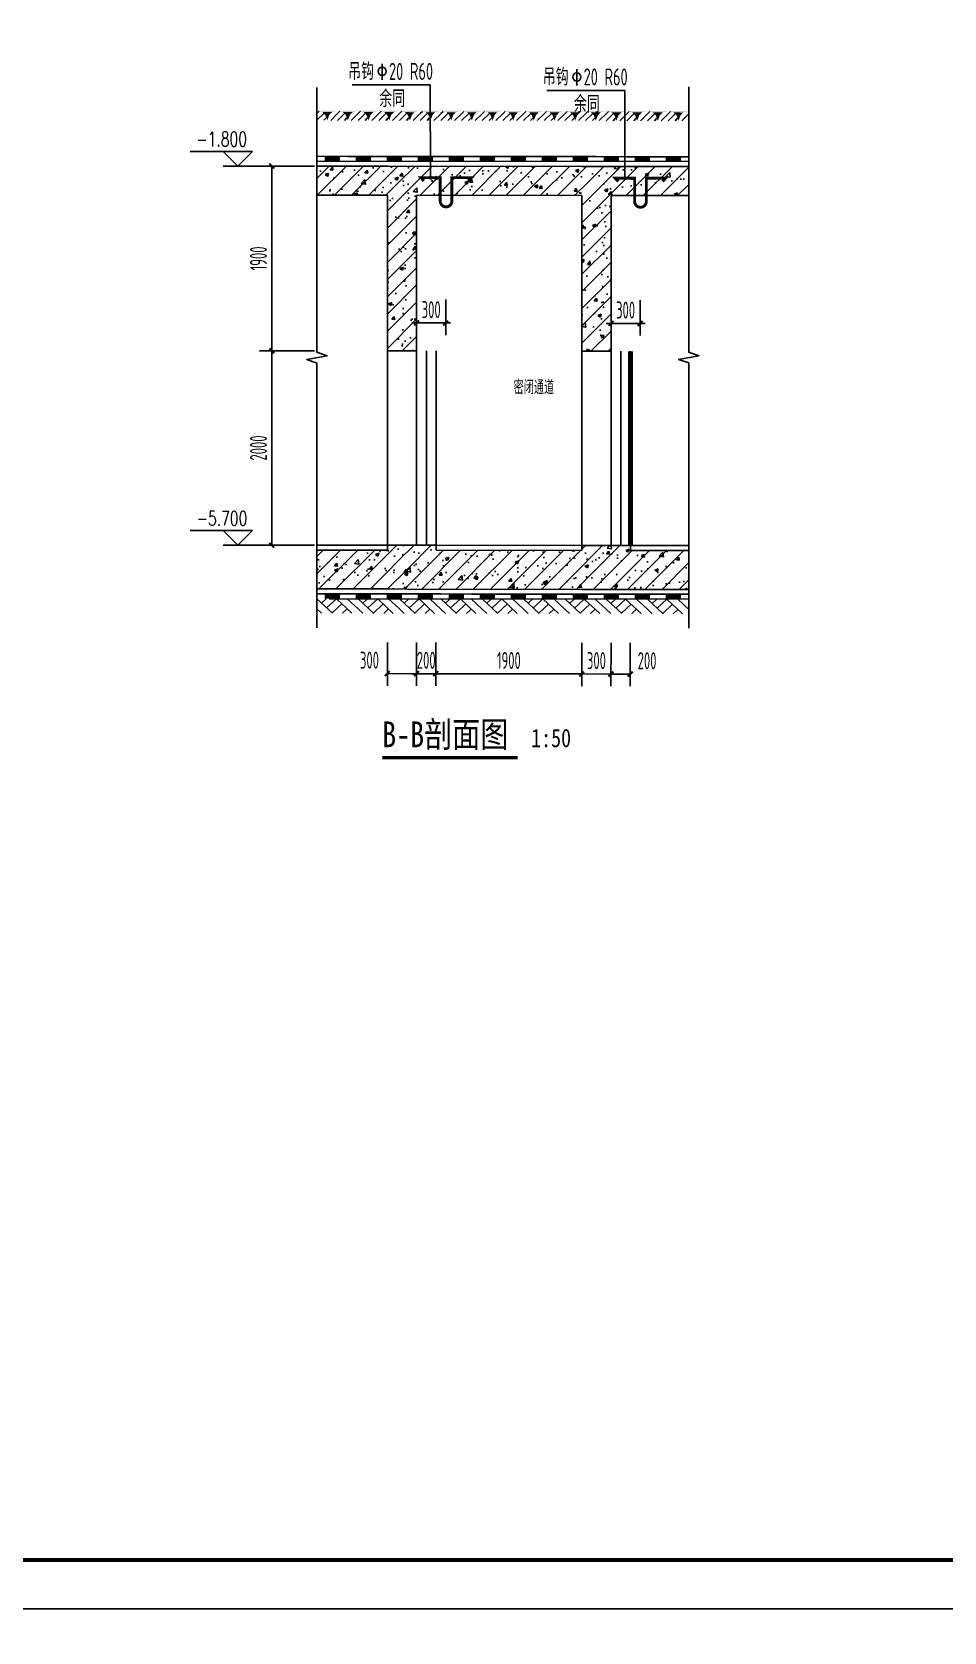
# Model space of a CAD drawing. Extents: x -473190 to 2138458, y -81875 to 2633646.
# Drawn here: x 1283801 to 1293184, y -22715 to -6258 of the extents above; entities that cross this region are included whole.
import ezdxf

# ---------------------------------------------------------------- set-up
doc = ezdxf.new("R2010")
doc.units = 0
doc.header["$LTSCALE"] = 1000
for name, color, linetype in [('$0$填充', 8, 'Continuous'), ('A_PLAN_DETAIL_zx', 41, 'Continuous'), ('DIM_ELEV', 3, 'Continuous'), ('DIM_LEAD', 3, 'Continuous'), ('DIM_SYMB', 3, 'Continuous'), ('ECA_TK', 7, 'Continuous'), ('PUB_DIM', 3, 'Continuous'), ('PUB_HATCH', 8, 'Continuous'), ('PUB_TEXT', 7, 'Continuous'), ('RF-M', 4, 'Continuous'), ('RF-QT', 30, 'Continuous'), ('SURFACE', 6, 'Continuous'), ('tk', 7, 'Continuous'), ('可见线', 7, 'Continuous')]:
    doc.layers.add(name, color=color, linetype=linetype)
doc.layers.add('RF-WZ', color=110, linetype='Continuous', lineweight=0)
doc.styles.add('_TCH_DIM', font='SIMPLEX', dxfattribs={"bigfont": 'GBCBIG'})
doc.styles.add('_TCH_DIM_T3', font='tssdeng.shx', dxfattribs={"width": 0.564706, "bigfont": '@@@tssdchn.shx'})
doc.styles.add('KING-1', font='GBENOR', dxfattribs={"bigfont": 'GBCBIG'})
doc.styles.add('TYDG_01', font='', dxfattribs={"width": 0.8})
doc.styles.add('TYDG_02', font='TSSDENG', dxfattribs={"width": 0.8, "bigfont": 'TSSDCHN'})
doc.styles.get('TYDG_01').set_extended_font_data('SimSun')
doc.dimstyles.new('_TCH_ARCH&&50', dxfattribs={"dimtxt": 175, "dimasz": 50, "dimexe": 125, "dimexo": 150, "dimgap": 50, "dimtad": 1, "dimdec": 0, "dimzin": 0, "dimdsep": 46, "dimtxsty": '_TCH_DIM_T3', "dimblk": 'ARCHTICK', "dimcen": 0.09, "dimclrt": 7, "dimazin": 2, "dimtfac": 1, "dimtdec": 0, "dimtix": 1, "dimtmove": 2, "dimatfit": 3, "dimfxl": 0, "dimtolj": 1, "dimtzin": 0, "dimarcsym": 0})
pattern_1 = [(45, (-477544.96, -71625.69), (-88.388348, 88.388348), []), (50, (-477544.96, -71625.7), (358.63009, -31.376067), [37.5, -412.5]), (355, (-477544.96, -71625.7), (-69.37567, 376.09607), [30, -330]), (100.4514, (-477515.08, -71628.3), (289.25469, 344.71977), [31.870095, -350.571056]), (46.1842, (-477544.96, -71525.7), (533.62052, -82.75951), [56.25, -618.75]), (96.6356, (-477500.5, -71532.6), (467.33135, 487.05894), [47.80514, -525.8565]), (351.1842, (-477544.96, -71525.7), (467.33097, 487.0593), [45, -495]), (21, (-477494.96, -71550.7), (298.453526, -201.309445), [37.5, -412.5]), (326, (-477494.96, -71550.7), (121.657666, 362.57502), [30, -330]), (71.4514, (-477470.1, -71567.47), (420.111314, 161.26525), [31.870095, -350.571056]), (37.5, (-477544.96, -71625.69), (6.079928, 166.446927), [0, -326, 0, -335, 0, -331.25]), (7.5, (-477544.96, -71625.69), (131.534769, 197.205856), [0, -191, 0, -318.5, 0, -126.25]), (327.5, (-477656.46, -71625.69), (266.911218, -11.277436), [0, -125, 0, -390, 0, -517.5]), (317.5, (-477706.46, -71625.7), (291.593085, 50.05249), [0, -162.5, 0, -259, 0, -367.5])]

# ---------------------------------------------------------------- blocks, each defined once
blk = doc.blocks.new('10B_A1E图框')
at = {"layer": 'ECA_TK'}
blk.add_lwpolyline([(0, 0), (841, 0), (841, 594), (0, 594)], close=True, dxfattribs=at)
at = {"layer": 'ECA_TK', "const_width": 0.8}
blk.add_lwpolyline([(831, 10), (831, 584), (18, 584), (18, 10)], close=True, dxfattribs=at)
blk = doc.blocks.new('_ArchTick')
at = {"color": 0, "linetype": 'ByBlock', "const_width": 0.4}
blk.add_lwpolyline([(-0.5, -0.5), (0.5, 0.5)], dxfattribs=at)
blk = doc.blocks.new('*D3288')
at = {"layer": 'Defpoints', "color": 0, "transparency": 16777216}
for p in [(1289758, -8865), (1290058, -8865), (1290058, -9256)]:
    blk.add_point(p, dxfattribs=at)
at = {"layer": 'PUB_DIM', "color": 0, "lineweight": -2, "transparency": 16777216}
for p, q in [((1289758, -9015), (1289758, -9381)), ((1290058, -9015), (1290058, -9381)), ((1289758, -9256), (1289708, -9256)), ((1289758, -9256), (1290058, -9256)), ((1290058, -9256), (1290108, -9256))]:
    blk.add_line(p, q, dxfattribs=at)
at = {"layer": 'PUB_DIM', "color": 0, "lineweight": -2, "transparency": 16777216, "xscale": 50, "yscale": 50, "zscale": 50}
blk.add_blockref('_ArchTick', (1289758, -9256), dxfattribs=at)
at = {"layer": 'PUB_DIM', "color": 0, "lineweight": -2, "transparency": 16777216, "xscale": 50, "yscale": 50, "zscale": 50, "rotation": 180}
blk.add_blockref('_ArchTick', (1290058, -9256), dxfattribs=at)
at = {"layer": 'PUB_DIM', "color": 7, "transparency": 16777216, "insert": (1289908, -9118), "char_height": 175, "attachment_point": 5, "style": '_TCH_DIM_T3'}
blk.add_mtext('\\A1;300', dxfattribs=at)
blk = doc.blocks.new('*D3289')
at = {"layer": 'Defpoints', "color": 0, "transparency": 16777216}
for p in [(1287758, -8861), (1288058, -8861), (1288058, -9251)]:
    blk.add_point(p, dxfattribs=at)
at = {"layer": 'PUB_DIM', "color": 0, "lineweight": -2, "transparency": 16777216}
for p, q in [((1287758, -9011), (1287758, -9376)), ((1288058, -9011), (1288058, -9376)), ((1287758, -9251), (1287708, -9251)), ((1287758, -9251), (1288058, -9251)), ((1288058, -9251), (1288108, -9251))]:
    blk.add_line(p, q, dxfattribs=at)
at = {"layer": 'PUB_DIM', "color": 0, "lineweight": -2, "transparency": 16777216, "xscale": 50, "yscale": 50, "zscale": 50}
blk.add_blockref('_ArchTick', (1287758, -9251), dxfattribs=at)
at = {"layer": 'PUB_DIM', "color": 0, "lineweight": -2, "transparency": 16777216, "xscale": 50, "yscale": 50, "zscale": 50, "rotation": 180}
blk.add_blockref('_ArchTick', (1288058, -9251), dxfattribs=at)
at = {"layer": 'PUB_DIM', "color": 7, "transparency": 16777216, "insert": (1287908, -9114), "char_height": 175, "attachment_point": 5, "style": '_TCH_DIM_T3'}
blk.add_mtext('\\A1;300', dxfattribs=at)
blk = doc.blocks.new('*D3290')
at = {"layer": 'Defpoints', "color": 0, "transparency": 16777216}
for p in [(1289758, -12391), (1289957, -12392), (1289956, -12862)]:
    blk.add_point(p, dxfattribs=at)
at = {"layer": 'PUB_DIM', "color": 0, "lineweight": -2, "transparency": 16777216}
for p, q in [((1289758, -12541), (1289757, -12987)), ((1289956, -12542), (1289956, -12987)), ((1289757, -12862), (1289956, -12862))]:
    blk.add_line(p, q, dxfattribs=at)
at = {"layer": 'PUB_DIM', "color": 0, "lineweight": -2, "transparency": 16777216, "xscale": 50, "yscale": 50, "zscale": 50}
for p, rotation in [((1289757, -12862), 179.8854537526869), ((1289956, -12862), 359.8854537526869)]:
    blk.add_blockref('_ArchTick', p, dxfattribs=dict(at, rotation=rotation))
at = {"layer": 'PUB_DIM', "color": 7, "transparency": 16777216, "insert": (1290129, -12725), "char_height": 175, "attachment_point": 5, "rotation": 359.8855, "style": '_TCH_DIM_T3'}
blk.add_mtext('\\A1;200', dxfattribs=at)
blk = doc.blocks.new('*D3291')
at = {"layer": 'Defpoints', "color": 0, "transparency": 16777216}
for p in [(1289458, -12391), (1289758, -12391), (1289757, -12862)]:
    blk.add_point(p, dxfattribs=at)
at = {"layer": 'PUB_DIM', "color": 0, "lineweight": -2, "transparency": 16777216}
for p, q in [((1289458, -12541), (1289457, -12986)), ((1289758, -12541), (1289757, -12987)), ((1289457, -12861), (1289407, -12861)), ((1289457, -12861), (1289757, -12862)), ((1289757, -12862), (1289807, -12862))]:
    blk.add_line(p, q, dxfattribs=at)
at = {"layer": 'PUB_DIM', "color": 0, "lineweight": -2, "transparency": 16777216, "xscale": 50, "yscale": 50, "zscale": 50}
for p, rotation in [((1289457, -12861), 359.8854537526873), ((1289757, -12862), 179.8854537526873)]:
    blk.add_blockref('_ArchTick', p, dxfattribs=dict(at, rotation=rotation))
at = {"layer": 'PUB_DIM', "color": 7, "transparency": 16777216, "insert": (1289608, -12724), "char_height": 175, "attachment_point": 5, "rotation": 359.8855, "style": '_TCH_DIM_T3'}
blk.add_mtext('\\A1;300', dxfattribs=at)
blk = doc.blocks.new('*D3292')
at = {"layer": 'Defpoints', "color": 0, "transparency": 16777216}
for p in [(1287957, -12388), (1289458, -12391), (1289457, -12861)]:
    blk.add_point(p, dxfattribs=at)
at = {"layer": 'PUB_DIM', "color": 0, "lineweight": -2, "transparency": 16777216}
for p, q in [((1287956, -12538), (1287956, -12983)), ((1289458, -12541), (1289457, -12986)), ((1287956, -12858), (1289457, -12861))]:
    blk.add_line(p, q, dxfattribs=at)
at = {"layer": 'PUB_DIM', "color": 0, "lineweight": -2, "transparency": 16777216, "xscale": 50, "yscale": 50, "zscale": 50}
for p, rotation in [((1287956, -12858), 179.8854537526871), ((1289457, -12861), 359.8854537526871)]:
    blk.add_blockref('_ArchTick', p, dxfattribs=dict(at, rotation=rotation))
at = {"layer": 'PUB_DIM', "color": 7, "transparency": 16777216, "insert": (1288707, -12722), "char_height": 175, "attachment_point": 5, "rotation": 359.8855, "style": '_TCH_DIM_T3'}
blk.add_mtext('\\A1;1900', dxfattribs=at)
blk = doc.blocks.new('*D3293')
at = {"layer": 'Defpoints', "color": 0, "transparency": 16777216}
for p in [(1287758, -12387), (1287957, -12388), (1287956, -12858)]:
    blk.add_point(p, dxfattribs=at)
at = {"layer": 'PUB_DIM', "color": 0, "lineweight": -2, "transparency": 16777216}
for p, q in [((1287758, -12537), (1287757, -12983)), ((1287956, -12538), (1287956, -12983)), ((1287757, -12858), (1287707, -12858)), ((1287757, -12858), (1287956, -12858)), ((1287956, -12858), (1288006, -12858))]:
    blk.add_line(p, q, dxfattribs=at)
at = {"layer": 'PUB_DIM', "color": 0, "lineweight": -2, "transparency": 16777216, "xscale": 50, "yscale": 50, "zscale": 50}
for p, rotation in [((1287757, -12858), 359.8854537526871), ((1287956, -12858), 179.8854537526871)]:
    blk.add_blockref('_ArchTick', p, dxfattribs=dict(at, rotation=rotation))
at = {"layer": 'PUB_DIM', "color": 7, "transparency": 16777216, "insert": (1287857, -12720), "char_height": 175, "attachment_point": 5, "rotation": 359.8855, "style": '_TCH_DIM_T3'}
blk.add_mtext('\\A1;200', dxfattribs=at)
blk = doc.blocks.new('*D3294')
at = {"layer": 'Defpoints', "color": 0, "transparency": 16777216}
for p in [(1287458, -12387), (1287758, -12387), (1287757, -12858)]:
    blk.add_point(p, dxfattribs=at)
at = {"layer": 'PUB_DIM', "color": 0, "lineweight": -2, "transparency": 16777216}
for p, q in [((1287458, -12537), (1287457, -12982)), ((1287758, -12537), (1287757, -12983)), ((1287457, -12857), (1287757, -12858))]:
    blk.add_line(p, q, dxfattribs=at)
at = {"layer": 'PUB_DIM', "color": 0, "lineweight": -2, "transparency": 16777216, "xscale": 50, "yscale": 50, "zscale": 50}
for p, rotation in [((1287457, -12857), 179.8854537526873), ((1287757, -12858), 359.8854537526873)]:
    blk.add_blockref('_ArchTick', p, dxfattribs=dict(at, rotation=rotation))
at = {"layer": 'PUB_DIM', "color": 7, "transparency": 16777216, "insert": (1287273, -12719), "char_height": 175, "attachment_point": 5, "rotation": 359.8855, "style": '_TCH_DIM_T3'}
blk.add_mtext('\\A1;300', dxfattribs=at)
blk = doc.blocks.new('*D3295')
at = {"layer": 'Defpoints', "color": 0, "transparency": 16777216}
for p in [(1286268, -7637), (1286858, -7637), (1286858, -9537)]:
    blk.add_point(p, dxfattribs=at)
at = {"layer": 'PUB_DIM', "color": 0, "lineweight": -2, "transparency": 16777216}
for p, q in [((1286708, -7637), (1286143, -7637)), ((1286268, -9537), (1286268, -7637)), ((1286708, -9537), (1286143, -9537))]:
    blk.add_line(p, q, dxfattribs=at)
at = {"layer": 'PUB_DIM', "color": 0, "lineweight": -2, "transparency": 16777216, "xscale": 50, "yscale": 50, "zscale": 50}
for p, rotation in [((1286268, -7637), 90), ((1286268, -9537), 270)]:
    blk.add_blockref('_ArchTick', p, dxfattribs=dict(at, rotation=rotation))
at = {"layer": 'PUB_DIM', "color": 7, "transparency": 16777216, "insert": (1286131, -8587), "char_height": 175, "attachment_point": 5, "rotation": 90, "style": '_TCH_DIM_T3'}
blk.add_mtext('\\A1;1900', dxfattribs=at)
blk = doc.blocks.new('*D3296')
at = {"layer": 'Defpoints', "color": 0, "transparency": 16777216}
for p in [(1286268, -9537), (1286858, -9537), (1286858, -11537)]:
    blk.add_point(p, dxfattribs=at)
at = {"layer": 'PUB_DIM', "color": 0, "lineweight": -2, "transparency": 16777216}
for p, q in [((1286708, -9537), (1286143, -9537)), ((1286268, -11537), (1286268, -9537)), ((1286708, -11537), (1286143, -11537))]:
    blk.add_line(p, q, dxfattribs=at)
at = {"layer": 'PUB_DIM', "color": 0, "lineweight": -2, "transparency": 16777216, "xscale": 50, "yscale": 50, "zscale": 50}
for p, rotation in [((1286268, -9537), 90), ((1286268, -11537), 270)]:
    blk.add_blockref('_ArchTick', p, dxfattribs=dict(at, rotation=rotation))
at = {"layer": 'PUB_DIM', "color": 7, "transparency": 16777216, "insert": (1286131, -10537), "char_height": 175, "attachment_point": 5, "rotation": 90, "style": '_TCH_DIM_T3'}
blk.add_mtext('\\A1;2000', dxfattribs=at)
blk = doc.blocks.new('$LinePat$防水层2')
at = {"color": 0}
blk.add_line((0, 0), (600, 0), dxfattribs=at)
blk.add_solid([(150, 0), (450, 0), (150, -100), (450, -100)], dxfattribs=at)
blk = doc.blocks.new('$LinePat$素土夯实')
at = {"color": 0}
for p, q in [((0, -210), (210, 0)), ((120, -300), (420, 0)), ((420, 0), (608, -188)), ((495, -300), (795, 0)), ((615, 0), (705, -90)), ((210, -210), (300, -300)), ((315, -105), (502, -293)), ((705, -300), (795, -210))]:
    blk.add_line(p, q, dxfattribs=at)
blk = doc.blocks.new('$LinePat$自然土壤')
at = {"color": 0}
for p, q in [((0, -90), (71, -19)), ((0, -300), (211, -89)), ((210, -300), (286, -224)), ((420, -300), (630, -90))]:
    blk.add_line(p, q, dxfattribs=at)
for points in [[(0, 0), (630, 0), (168, -45), (462, -45)], [(168, -45), (462, -45), (252, -132), (378, -132)], [(252, -132), (378, -132), (315, -300)]]:
    blk.add_solid(points, dxfattribs=at)

msp = doc.modelspace()

# ---------------------------------------------------------------- hatches: boundary and pattern name
at = {"layer": 'PUB_HATCH'}
h = msp.add_hatch(dxfattribs=at)
h.set_pattern_fill('钢筋混凝土', color=256, scale=50, style=0)
h.set_pattern_definition(pattern_1)
h.paths.add_polyline_path([(1287533.4, -7786.8), (1287458.2, -7636.7), (1286732.2, -7636.7), (1286732.2, -7936.7), (1287458.2, -7936.7)])
h = msp.add_hatch(dxfattribs=at)
h.set_pattern_fill('钢筋混凝土', color=256, scale=50, style=0)
h.set_pattern_definition(pattern_1)
h.paths.add_polyline_path([(1289533.4, -7791.3), (1289458.9, -7641.3), (1287458.9, -7636.7), (1287533.4, -7786.8), (1287758.2, -7937.4), (1289458.2, -7941.3)])
h = msp.add_hatch(dxfattribs=at)
h.set_pattern_fill('钢筋混凝土', color=256, scale=50, style=0)
h.set_pattern_definition(pattern_1)
h.paths.add_polyline_path([(1290558.2, -7641.3), (1289458.2, -7641.3), (1289533.4, -7791.3), (1289758.2, -7941.3), (1290558.2, -7941.3)])
h = msp.add_hatch(dxfattribs=at)
h.set_pattern_fill('钢筋混凝土', color=256, scale=50, style=0)
h.set_pattern_definition(pattern_1)
h.paths.add_polyline_path([(1287758.2, -9536.7), (1287758.2, -7937.4), (1287533.4, -7786.8), (1287458.2, -7936.7), (1287458.2, -9536.7)])
h = msp.add_hatch(dxfattribs=at)
h.set_pattern_fill('钢筋混凝土', color=256, scale=50, style=0)
h.set_pattern_definition(pattern_1)
h.paths.add_polyline_path([(1289758.2, -9541.3), (1289758.2, -7941.3), (1289533.4, -7791.3), (1289458.2, -7941.3), (1289458.2, -9541.3)])
h = msp.add_hatch(dxfattribs=at)
h.set_pattern_fill('钢筋混凝土', color=256, scale=50, style=0)
h.set_pattern_definition(pattern_1)
h.paths.add_polyline_path([(1287458.4, -11720), (1287458.2, -11586.7), (1286732.2, -11586.7), (1286732.2, -11986.7), (1287458.2, -11986.7)])
h = msp.add_hatch(dxfattribs=at)
h.set_pattern_fill('钢筋混凝土', color=256, scale=50, style=0)
h.set_pattern_definition(pattern_1)
h.paths.add_polyline_path([(1287683.1, -11787.1), (1287458.2, -11586.7), (1287458.8, -11586.7), (1287458.4, -11720), (1287458, -11986.7), (1287658, -11987.1)])
h = msp.add_hatch(dxfattribs=at)
h.set_pattern_fill('钢筋混凝土', color=256, scale=50, style=0)
h.set_pattern_definition(pattern_1)
h.paths.add_polyline_path([(1287683.1, -11787.1), (1287958.2, -11587.8), (1287958.2, -11536.7), (1287458.2, -11536.7), (1287458.2, -11586.7)])
h = msp.add_hatch(dxfattribs=at)
h.set_pattern_fill('钢筋混凝土', color=256, scale=50, style=0)
h.set_pattern_definition(pattern_1)
h.paths.add_polyline_path([(1289458.4, -11724.7), (1289458.9, -11591.3), (1287958.2, -11587.8), (1287683.1, -11787.1), (1287658, -11987.1), (1289458, -11991.3)])
h = msp.add_hatch(dxfattribs=at)
h.set_pattern_fill('钢筋混凝土', color=256, scale=50, style=0)
h.set_pattern_definition(pattern_1)
h.paths.add_polyline_path([(1289691.5, -11724.7), (1289958.2, -11591.3), (1289958.2, -11541.3), (1289458.2, -11541.3), (1289458.2, -11591.3)])
h = msp.add_hatch(dxfattribs=at)
h.set_pattern_fill('钢筋混凝土', color=256, scale=50, style=0)
h.set_pattern_definition(pattern_1)
h.paths.add_polyline_path([(1289691.5, -11724.7), (1289458.2, -11591.3), (1289458.4, -11724.7), (1289458.2, -11991.3), (1289658.2, -11991.3)])
h = msp.add_hatch(dxfattribs=at)
h.set_pattern_fill('钢筋混凝土', color=256, scale=50, style=0)
h.set_pattern_definition(pattern_1)
h.paths.add_polyline_path([(1290558.2, -11591.3), (1289958.2, -11591.3), (1289691.5, -11724.7), (1289658.2, -11991.3), (1290558.2, -11991.3)])

# ---------------------------------------------------------------- linework, layer by layer
msp.add_line((1290558.2, -7591.3), (1286732.2, -7586.7))
at = {"layer": 'A_PLAN_DETAIL_zx', "const_width": 30}
for points in [[(1288289, -7789.9), (1288321.2, -7756.7), (1288121.2, -7756.7), (1288121.2, -7996.7, -1), (1288001.2, -7996.7), (1288001.2, -7756.7), (1287801.2, -7756.7), (1287833.3, -7789.9)], [(1290289, -7794.6), (1290321.1, -7761.3), (1290121.1, -7761.3), (1290121.1, -8001.3, -1), (1290001.1, -8001.3), (1290001.1, -7761.3), (1289801.1, -7761.3), (1289833.3, -7794.6)]]:
    msp.add_lwpolyline(points, format="xyb", dxfattribs=at)
at = {"layer": 'DIM_ELEV'}
for p, q in [((1286068.1, -7486.7), (1285427.2, -7486.7)), ((1285918.1, -7636.7), (1285768.1, -7486.7)), ((1285918.1, -7636.7), (1286068.1, -7486.7)), ((1286268.1, -7636.7), (1285768.1, -7636.7)), ((1286068.1, -11386.7), (1285427.2, -11386.7)), ((1285918.1, -11536.7), (1285768.1, -11386.7)), ((1285918.1, -11536.7), (1286068.1, -11386.7)), ((1286268.1, -11536.7), (1285768.1, -11536.7))]:
    msp.add_line(p, q, dxfattribs=at)
at = {"layer": 'DIM_LEAD'}
for p, q in [((1287898.7, -6803.2), (1287095, -6803.2)), ((1287901.2, -7756.7), (1287898.7, -6803.2)), ((1287901.2, -7756.7), (1287898.7, -6803.2)), ((1289901.1, -6860.3), (1289097.4, -6860.3)), ((1289901.1, -7761.3), (1289901.1, -6860.3)), ((1289901.1, -7761.3), (1289901.1, -6860.3))]:
    msp.add_line(p, q, dxfattribs=at)
at = {"layer": 'DIM_LEAD', "const_width": 20}
for points in [[(1287901.2, -7766.7, 1), (1287901.1, -7746.7, 1)], [(1287901.2, -7766.7, 1), (1287901.1, -7746.7, 1)], [(1289901.1, -7771.3, 1), (1289901.1, -7751.3, 1)], [(1289901.1, -7771.3, 1), (1289901.1, -7751.3, 1)]]:
    msp.add_lwpolyline(points, format="xyb", close=True, dxfattribs=at)
at = {"layer": 'DIM_SYMB'}
for points in [[(1286732.2, -6828.5), (1286732.2, -9551.3), (1286837.2, -9589.6), (1286627.2, -9626.6), (1286732.2, -9663.8), (1286732.2, -12386.7)], [(1290558.2, -6820.8), (1290558.2, -9549.8), (1290663.2, -9588), (1290453.2, -9625), (1290558.2, -9662.3), (1290558.2, -12391.3)]]:
    msp.add_lwpolyline(points, dxfattribs=at)
at = {"layer": 'DIM_SYMB', "const_width": 35}
msp.add_lwpolyline([(1287404.1, -13721), (1288796.2, -13721)], dxfattribs=at)
at = {"layer": 'PUB_TEXT'}
for p, q in [((1287404.1, -6584.4), (1287404.1, -6750.7)), ((1289406.5, -6641.6), (1289406.5, -6807.8))]:
    msp.add_line(p, q, dxfattribs=at)
for centre in [(1287404.1, -6663.2), (1289406.5, -6720.3)]:
    msp.add_circle(centre, 42, dxfattribs=at)
at = {"layer": 'RF-M'}
for p, q in [((1287458.2, -11536.7), (1287458.2, -9536.7)), ((1287758.2, -9536.7), (1287758.2, -11536.7)), ((1287858.2, -9536.7), (1287858.2, -11536.7)), ((1287958.2, -9536.7), (1287958.2, -11536.7)), ((1289458.2, -11541.3), (1289458.2, -9541.3)), ((1289758.2, -9541.3), (1289758.2, -11541.3)), ((1289858.2, -9541.3), (1289858.2, -11541.3)), ((1289958.2, -9541.3), (1289958.2, -11541.3))]:
    msp.add_line(p, q, dxfattribs=at)
at = {"layer": 'RF-M', "const_width": 50}
msp.add_lwpolyline([(1289958.2, -9541.3), (1289958.2, -11541.3)], dxfattribs=at)
at = {"layer": 'RF-QT'}
for p, q in [((1287458.2, -7636.7), (1286732.2, -7636.7)), ((1286732.2, -7936.7), (1286732.2, -7636.7)), ((1289458.9, -7641.3), (1287458.9, -7636.7)), ((1290558.2, -7641.3), (1289458.2, -7641.3)), ((1290558.2, -7941.3), (1290558.2, -7641.3)), ((1287458.2, -7936.7), (1286732.2, -7936.7)), ((1287458.2, -9536.7), (1287458.2, -7936.7)), ((1287758.2, -9536.7), (1287758.2, -7937.4)), ((1289458.2, -7941.3), (1287758.2, -7937.4)), ((1289458.2, -9541.3), (1289458.2, -7941.3)), ((1290558.2, -7941.3), (1289758.2, -7941.3)), ((1289758.2, -9541.3), (1289758.2, -7941.3)), ((1287458.2, -9536.7), (1287758.2, -9536.7)), ((1289458.2, -9541.3), (1289758.2, -9541.3)), ((1287458.2, -11586.7), (1286732.2, -11586.7)), ((1286732.2, -11986.7), (1286732.2, -11586.7)), ((1287458.2, -11586.7), (1287458.2, -11536.7)), ((1287458.2, -11536.7), (1287958.2, -11536.7)), ((1287458.2, -11586.7), (1287458.8, -11586.7)), ((1287958.2, -11587.8), (1287958.2, -11536.7)), ((1289458.9, -11591.3), (1287958.2, -11587.8)), ((1289458.2, -11591.3), (1289458.2, -11541.3)), ((1289458.2, -11541.3), (1289958.2, -11541.3)), ((1289458.2, -11591.3), (1289458.2, -11591.3)), ((1289958.2, -11591.3), (1289958.2, -11541.3)), ((1290558.2, -11591.3), (1289958.2, -11591.3)), ((1290558.2, -11991.3), (1290558.2, -11591.3)), ((1287458.2, -11986.7), (1286732.2, -11986.7)), ((1287658, -11987.1), (1287458, -11986.7)), ((1289458, -11991.3), (1287658, -11987.1)), ((1289658.2, -11991.3), (1289458.2, -11991.3)), ((1290558.2, -11991.3), (1289658.2, -11991.3))]:
    msp.add_line(p, q, dxfattribs=at)
at = {"layer": 'SURFACE'}
for points in [[(1290132.2, -7591.3), (1286732.2, -7586.7)], [(1290558.2, -12041.3), (1286858.2, -12036.7)], [(1290558.2, -12091.3), (1286858.2, -12086.7)]]:
    msp.add_lwpolyline(points, dxfattribs=at)
at = {"layer": '可见线'}
for p, q in [((1287458.2, -11536.7), (1286732.2, -11536.7)), ((1289458.2, -11541.3), (1287758.2, -11536.7)), ((1290558.2, -11541.3), (1289758.2, -11541.3))]:
    msp.add_line(p, q, dxfattribs=at)

# ---------------------------------------------------------------- block references
at = {"layer": '$0$填充', "xscale": -0.5347276276303903, "yscale": 0.5, "zscale": 0.5, "rotation": 359.93032051387}
for p in [(1287157.3, -12087.2), (1287582.4, -12087.7), (1288007.5, -12088.2), (1288432.7, -12088.7), (1288857.8, -12089.3), (1289282.9, -12089.8), (1289708, -12090.3), (1290133.1, -12090.8), (1290558.2, -12091.3)]:
    msp.add_blockref('$LinePat$素土夯实', p, dxfattribs=at)
at = {"layer": 'SURFACE', "color": 8, "xscale": 0.3373876698070646, "yscale": 0.3333333333333333, "zscale": 0.3333333333333333, "rotation": 359.9303205034169}
for p in [(1286732.3, -7066.5), (1286944.8, -7066.7), (1287157.4, -7067), (1287369.9, -7067.3), (1287582.5, -7067.5), (1287795.1, -7067.8), (1288007.6, -7068), (1288220.2, -7068.3), (1288432.7, -7068.6), (1288645.3, -7068.8), (1288857.8, -7069.1), (1289070.4, -7069.3), (1289282.9, -7069.6), (1289495.5, -7069.8), (1289708, -7070.1), (1289920.6, -7070.4), (1290133.1, -7070.6), (1290345.7, -7070.9)]:
    msp.add_blockref('$LinePat$自然土壤', p, dxfattribs=at)
at = {"layer": 'SURFACE', "yscale": 0.5, "zscale": 0.5}
for p, xscale, rotation in [((1287051.1, -7537.1), -0.531385579954619, 359.9303205034145), ((1287369.9, -7537.5), -0.531385579954619, 359.9303205034145), ((1287688.7, -7537.8), -0.531385579954619, 359.9303205034145), ((1288007.5, -7538.2), -0.531385579954619, 359.9303205034145), ((1288326.4, -7538.6), -0.531385579954619, 359.9303205034145), ((1288645.2, -7539), -0.531385579954619, 359.9303205034145), ((1288964, -7539.4), -0.531385579954619, 359.9303205034145), ((1289282.9, -7539.8), -0.531385579954619, 359.9303205034145), ((1289601.7, -7540.2), -0.531385579954619, 359.9303205034145), ((1289920.5, -7540.6), -0.531385579954619, 359.9303205034145), ((1290239.4, -7540.9), -0.531385579954619, 359.9303205034145), ((1290558.2, -7541.3), -0.531385579954619, 359.9303205034145), ((1287051.1, -12037.1), -0.531385579958317, 359.93032051387), ((1287369.9, -12037.5), -0.531385579958317, 359.93032051387), ((1287688.7, -12037.8), -0.531385579958317, 359.93032051387), ((1288007.5, -12038.2), -0.531385579958317, 359.93032051387), ((1288326.4, -12038.6), -0.531385579958317, 359.93032051387), ((1288645.2, -12039), -0.531385579958317, 359.93032051387), ((1288964, -12039.4), -0.531385579958317, 359.93032051387), ((1289282.9, -12039.8), -0.531385579958317, 359.93032051387), ((1289601.7, -12040.2), -0.531385579958317, 359.93032051387), ((1289920.5, -12040.6), -0.531385579958317, 359.93032051387), ((1290239.4, -12040.9), -0.531385579958317, 359.93032051387), ((1290558.2, -12041.3), -0.531385579958317, 359.93032051387)]:
    msp.add_blockref('$LinePat$防水层2', p, dxfattribs=dict(at, xscale=xscale, rotation=rotation))
at = {"layer": 'tk', "xscale": 50, "yscale": 50, "zscale": 50}
for p in [(1264213.1, -22474.7), (1264213.1, -52174.7)]:
    msp.add_blockref('10B_A1E图框', p, dxfattribs=at)

# ---------------------------------------------------------------- texts
at = {"layer": 'PUB_TEXT'}
for s, height, style, width, p in [('吊钩', 175, 'TYDG_02', 0.8, (1287054.1, -6750.7)), ('20 R60', 175, 'TYDG_02', 0.64, (1287474.1, -6750.7)), ('吊钩', 175, 'TYDG_02', 0.8, (1289056.5, -6807.8)), ('20 R60', 175, 'TYDG_02', 0.64, (1289476.5, -6807.8)), ('余同', 175, 'TYDG_02', 0.8, (1287373.4, -7030.7)), ('余同', 175, 'TYDG_02', 0.8, (1289375.8, -7087.8)), ('-1.800', 148.75, '_TCH_DIM', 0.705882, (1285491.7, -7434.2)), ('-5.700', 148.75, '_TCH_DIM', 0.705882, (1285494.7, -11334.2)), ('B-B剖面图', 264.35, 'TYDG_01', 0.8, (1287404.1, -13614.1)), ('1:50', 188.82, 'TYDG_01', 0.8, (1288936.2, -13614.1))]:
    msp.add_text(s, height=height, dxfattribs=dict(at, style=style, width=width)).set_placement(p)
at = {"layer": 'RF-WZ', "style": 'KING-1'}
msp.add_text('密闭通道', height=144.68, dxfattribs=at).set_placement((1288756.1, -9984.4))

# ---------------------------------------------------------------- dimensions: what is measured, and where the dimension line sits
at = {"layer": 'PUB_DIM'}
for p1, p2, distance, picture, middle in [((1286858.2, -9536.7), (1286858.2, -7636.7), 590.1, '*D3295', (1286130.6, -8586.7)), ((1287758.2, -8860.8), (1288058.2, -8860.8), -390.4, '*D3289', (1287908.2, -9113.7)), ((1289758.2, -8865.5), (1290058.2, -8865.5), -390.4, '*D3288', (1289908.2, -9118.3)), ((1286858.2, -11536.7), (1286858.2, -9536.7), 590.1, '*D3296', (1286130.6, -10536.7)), ((1289458.2, -12390.7), (1289758.2, -12391.3), -470.3, '*D3291', (1289607.5, -12723.8))]:
    dim = msp.add_aligned_dim(p1=p1, p2=p2, distance=distance, dimstyle='_TCH_ARCH&&50', dxfattribs=at)
    dim.commit()
    dim.dimension.update_dxf_attribs({"geometry": picture, "text_midpoint": middle})
dim = msp.add_linear_dim(base=(1287757.3, -12857.6), p1=(1287458.2, -12386.7), p2=(1287758.2, -12387.3), angle=359.88545, dimstyle='_TCH_ARCH&&50', dxfattribs=at)
dim.commit()
dim.dimension.update_dxf_attribs({"geometry": '*D3294', "text_midpoint": (1287272.7, -12719.2), "dimtype": 129})
for p1, p2, text, picture, middle in [((1287758.2, -12387.3), (1287956.8, -12387.7), '200', '*D3293', (1287856.8, -12720.3)), ((1287956.8, -12387.7), (1289458.2, -12390.7), '1900', '*D3292', (1288706.8, -12722))]:
    dim = msp.add_aligned_dim(p1=p1, p2=p2, distance=-470.3, text=text, dimstyle='_TCH_ARCH&&50', dxfattribs=at)
    dim.commit()
    dim.dimension.update_dxf_attribs({"geometry": picture, "text_midpoint": middle})
dim = msp.add_linear_dim(base=(1289955.8, -12862), p1=(1289758.2, -12391.3), p2=(1289956.7, -12391.7), angle=359.88545, text='200', dimstyle='_TCH_ARCH&&50', dxfattribs=at)
dim.commit()
dim.dimension.update_dxf_attribs({"geometry": '*D3290', "text_midpoint": (1290128.7, -12724.8), "dimtype": 129})

doc.saveas('drawing.dxf')
